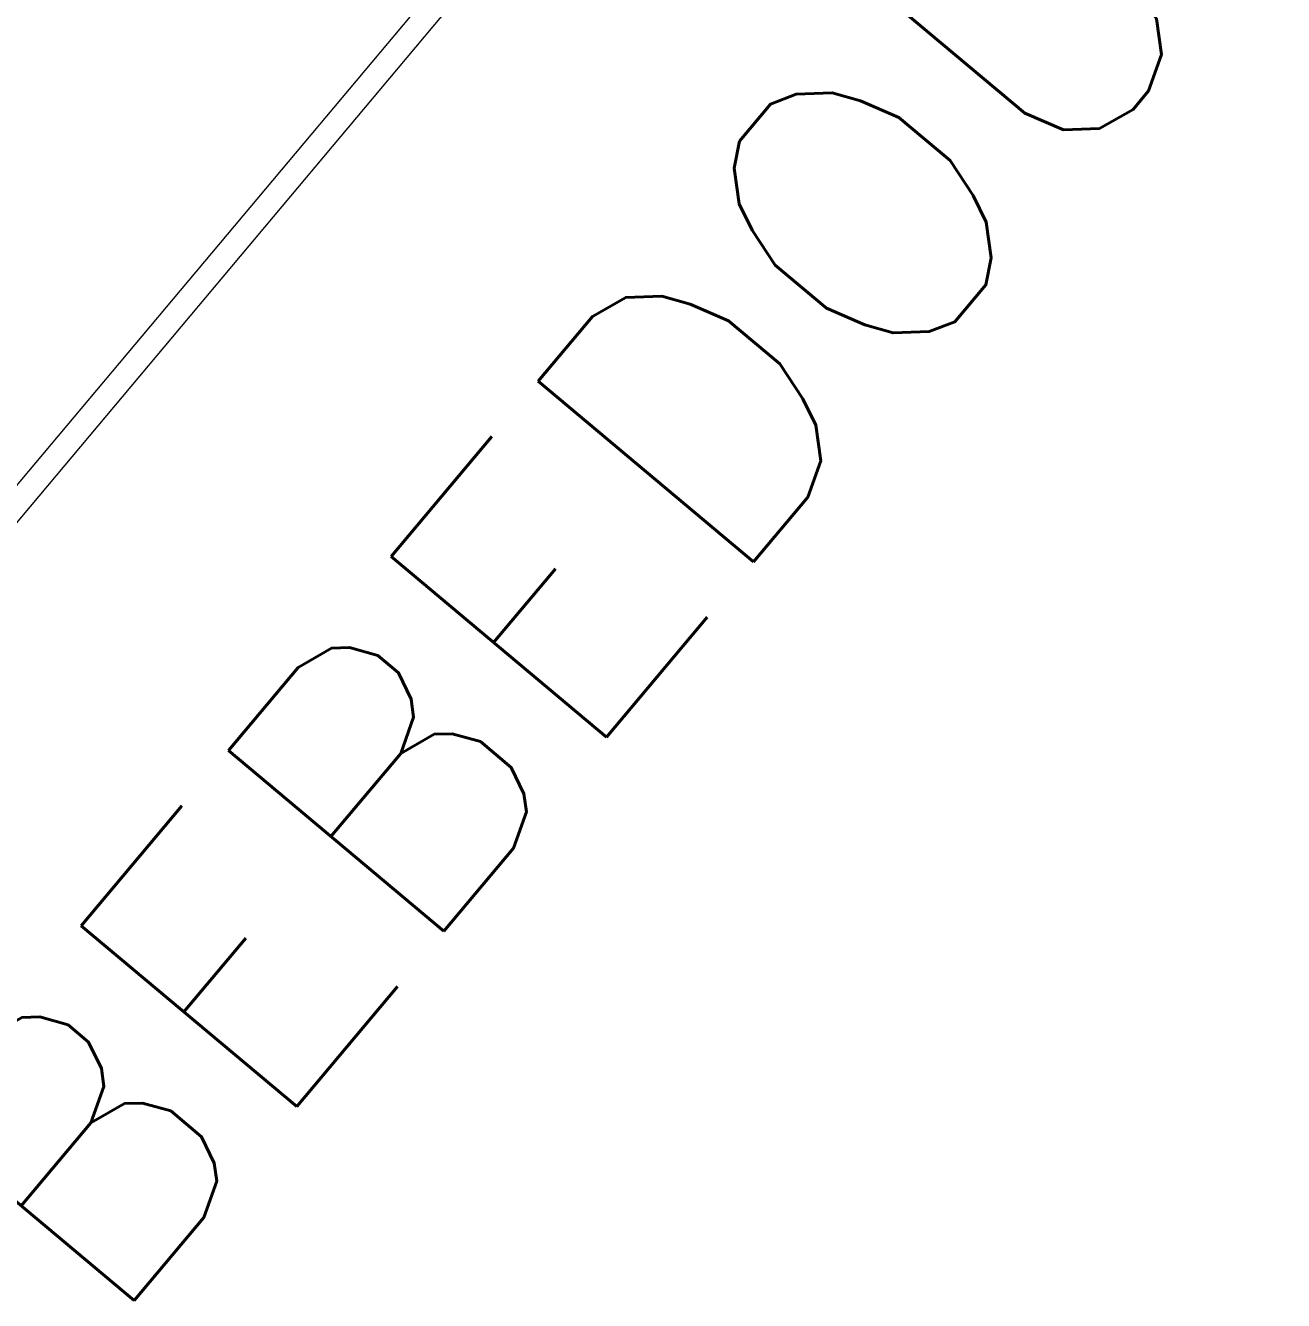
# Model space of a CAD drawing. Header units: metres. Extents: x 822482 to 822767, y 9662202 to 9662512.
# Drawn here: x 822662.107 to 822662.646, y 9662367.213 to 9662367.759 of the extents above; entities that cross this region are included whole.
import ezdxf

# ---------------------------------------------------------------- set-up
doc = ezdxf.new("R2010")
doc.units = ezdxf.units.M
doc.layers.add('#ARQ_MOB', color=250, linetype='Continuous', lineweight=0)
doc.layers.add('ARQ_NE_MOBILIÁRIOS', color=251, linetype='Continuous', lineweight=0)
doc.styles.add('ROMANS', font='romans', dxfattribs={"height": 0.2})

# ---------------------------------------------------------------- blocks, each defined once
blk = doc.blocks.new('BEBEDOURO ACQUA GELATA')
at = {"layer": '#ARQ_MOB'}
for p, q in [((55951.863, -10142.976), (55951.863, -10027.492)), ((55951.863, -10142.976), (55951.863, -10027.492)), ((55951.863, -10142.976), (55951.863, -10027.492)), ((55951.863, -10142.976), (55951.863, -10027.492)), ((55951.863, -10142.976), (55951.863, -10027.492)), ((55951.863, -10142.976), (55951.863, -10027.492)), ((55951.863, -10142.976), (55951.863, -10027.492)), ((55951.863, -10142.976), (55951.863, -10027.492)), ((55952.891, -10142.856), (55952.891, -10027.492)), ((55952.891, -10142.856), (55952.891, -10027.492)), ((55952.891, -10142.856), (55952.891, -10027.492)), ((55952.891, -10142.856), (55952.891, -10027.492)), ((55952.891, -10142.856), (55952.891, -10027.492)), ((55952.891, -10142.856), (55952.891, -10027.492)), ((55952.891, -10142.856), (55952.891, -10027.492)), ((55952.891, -10142.856), (55952.891, -10027.492))]:
    blk.add_line(p, q, dxfattribs=at)
blk = doc.blocks.new('A$C8f1b9c42')
at = {"layer": 'ARQ_NE_MOBILIÁRIOS', "xscale": 0.01, "yscale": 0.01, "zscale": 0.01, "rotation": 180.000000003544}
blk.add_blockref('BEBEDOURO ACQUA GELATA', (868.74688, -297.3096), dxfattribs=at)
at = {"layer": 'ARQ_NE_MOBILIÁRIOS', "insert": (309.02547, -196.48705), "char_height": 0.120524, "attachment_point": 5, "rotation": 270, "style": 'ROMANS'}
blk.add_mtext('BEBEDOURO', dxfattribs=at)

msp = doc.modelspace()

# ---------------------------------------------------------------- block references
at = {"ltscale": 10, "rotation": 140.0090103764572}
msp.add_blockref('A$C8f1b9c42', (822772.88904, 9662018.46966), dxfattribs=at)

doc.saveas('drawing.dxf')
